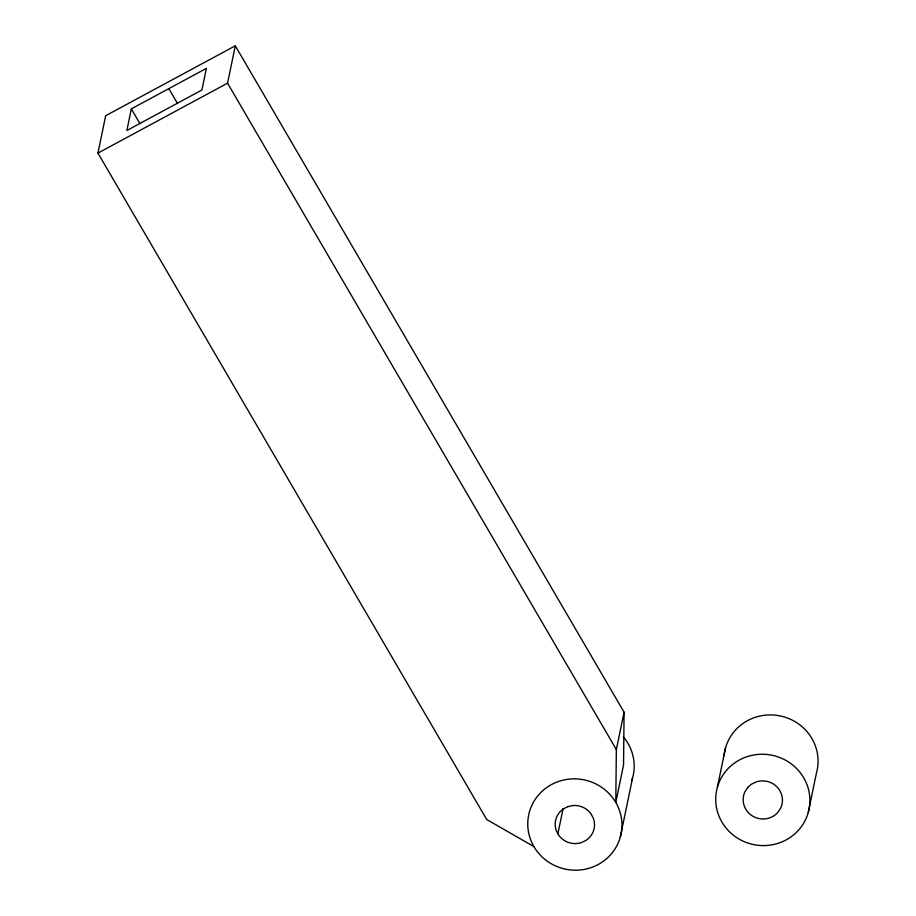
<?xml version="1.0" encoding="UTF-8"?>
<svg xmlns="http://www.w3.org/2000/svg" width="916" height="916" viewBox="0 0 916 916"><rect width="100%" height="100%" fill="white"/><g stroke="black" fill="none" stroke-linecap="round" stroke-linejoin="round"><path stroke-width="1.37" d="M624.082 712.213L616.342 749.586L615.792 802.45L623.533 765.078L624.082 712.213L235.298 45.8L105.672 115.725L97.932 153.098L486.717 819.511L533.925 846.613M131.332 108.867L126.855 130.507L201.898 90.02L206.375 68.391L131.332 108.867L139.976 123.694M616.342 749.586L227.557 83.173L235.298 45.8M557.913 833.675L563.1 808.645M620.292 837.19A47.174 45.617 11.7 0 0 562.916 780.192A47.174 45.617 11.7 0 0 541.356 856.208A47.174 45.617 11.7 0 0 620.292 837.19L632.521 778.188M717.365 787.268L725.518 747.925M808.244 812.584A47.174 45.617 11.7 0 0 750.868 755.586A47.174 45.617 11.7 0 0 729.308 831.602A47.174 45.617 11.7 0 0 808.244 812.584L816.396 773.253A47.174 45.617 11.7 0 0 779.39 715.762A47.174 45.617 11.7 0 0 724.041 755.757M97.932 153.098L227.557 83.173M168.853 88.634L177.498 103.451M623.327 736.83A47.174 45.617 11.7 0 1 631.719 780.707M747.662 787.565L744.937 791.745A19.694 19.041 11.7 0 0 752.345 815.927A19.694 19.041 11.7 0 0 777.947 812.286L780.672 808.107A19.694 19.041 11.7 0 0 777.226 787.153A19.694 19.041 11.7 0 0 755.975 781.966L751.429 784.222L747.662 787.565M568.023 806.572L563.477 808.828A19.694 19.041 11.7 0 0 556.424 830.915L558.817 835.346A19.694 19.041 11.7 0 0 581.694 842.491L586.229 840.224A19.694 19.041 11.7 0 0 593.293 818.148L590.9 813.717A19.694 19.041 11.7 0 0 573.027 805.53L568.023 806.572"/></g></svg>
